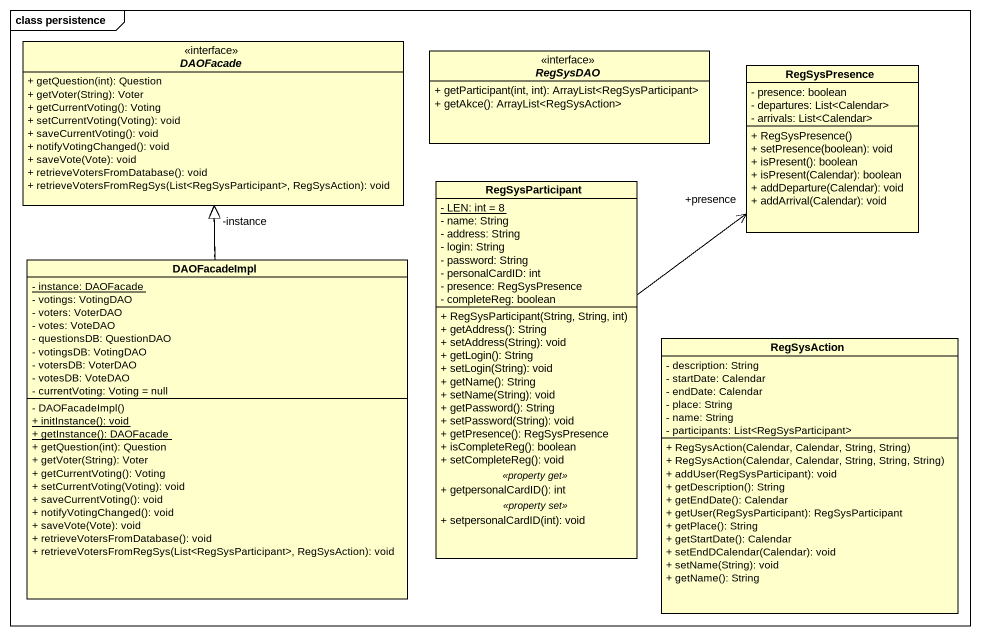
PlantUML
@startuml
mainframe class persistence
hide circle
hide empty members
skinparam classAttributeIconSize 0
interface DAOFacade <<interface>> {
  + getQuestion(int): Question
  + getVoter(String): Voter
  + getCurrentVoting(): Voting
  + setCurrentVoting(Voting): void
  + saveCurrentVoting(): void
  + notifyVotingChanged(): void
  + saveVote(Vote): void
  + retrieveVotersFromDatabase(): void
  + retrieveVotersFromRegSys(List<RegSysParticipant>, RegSysAction): void
}
interface RegSysDAO <<interface>> {
  + getParticipant(int, int): ArrayList<RegSysParticipant>
  + getAkce(): ArrayList<RegSysAction>
}
class RegSysPresence {
  - presence: boolean
  - departures: List<Calendar>
  - arrivals: List<Calendar>
  + RegSysPresence()
  + setPresence(boolean): void
  + isPresent(): boolean
  + isPresent(Calendar): boolean
  + addDeparture(Calendar): void
  + addArrival(Calendar): void
}
class RegSysParticipant {
  {static} - LEN: int = 8
  - name: String
  - address: String
  - login: String
  - password: String
  - personalCardID: int
  - presence: RegSysPresence
  - completeReg: boolean
  --
  + RegSysParticipant(String, String, int)
  + getAddress(): String
  + setAddress(String): void
  + getLogin(): String
  + setLogin(String): void
  + getName(): String
  + setName(String): void
  + getPassword(): String
  + setPassword(String): void
  + getPresence(): RegSysPresence
  + isCompleteReg(): boolean
  + setCompleteReg(): void
  .. <<property get>> ..
  + getpersonalCardID(): int
  .. <<property set>> ..
  + setpersonalCardID(int): void
}
class DAOFacadeImpl {
  {static} - instance: DAOFacade
  - votings: VotingDAO
  - voters: VoterDAO
  - votes: VoteDAO
  - questionsDB: QuestionDAO
  - votingsDB: VotingDAO
  - votersDB: VoterDAO
  - votesDB: VoteDAO
  - currentVoting: Voting = null
  - DAOFacadeImpl()
  {static} + initInstance(): void
  {static} + getInstance(): DAOFacade
  + getQuestion(int): Question
  + getVoter(String): Voter
  + getCurrentVoting(): Voting
  + setCurrentVoting(Voting): void
  + saveCurrentVoting(): void
  + notifyVotingChanged(): void
  + saveVote(Vote): void
  + retrieveVotersFromDatabase(): void
  + retrieveVotersFromRegSys(List<RegSysParticipant>, RegSysAction): void
}
class RegSysAction {
  - description: String
  - startDate: Calendar
  - endDate: Calendar
  - place: String
  - name: String
  - participants: List<RegSysParticipant>
  + RegSysAction(Calendar, Calendar, String, String)
  + RegSysAction(Calendar, Calendar, String, String, String)
  + addUser(RegSysParticipant): void
  + getDescription(): String
  + getEndDate(): Calendar
  + getUser(RegSysParticipant): RegSysParticipant
  + getPlace(): String
  + getStartDate(): Calendar
  + setEndDCalendar(Calendar): void
  + setName(String): void
  + getName(): String
}
RegSysParticipant -up-> "+presence" RegSysPresence
DAOFacadeImpl -up-> "-instance" DAOFacade
DAOFacadeImpl .up.|> DAOFacade
@enduml
